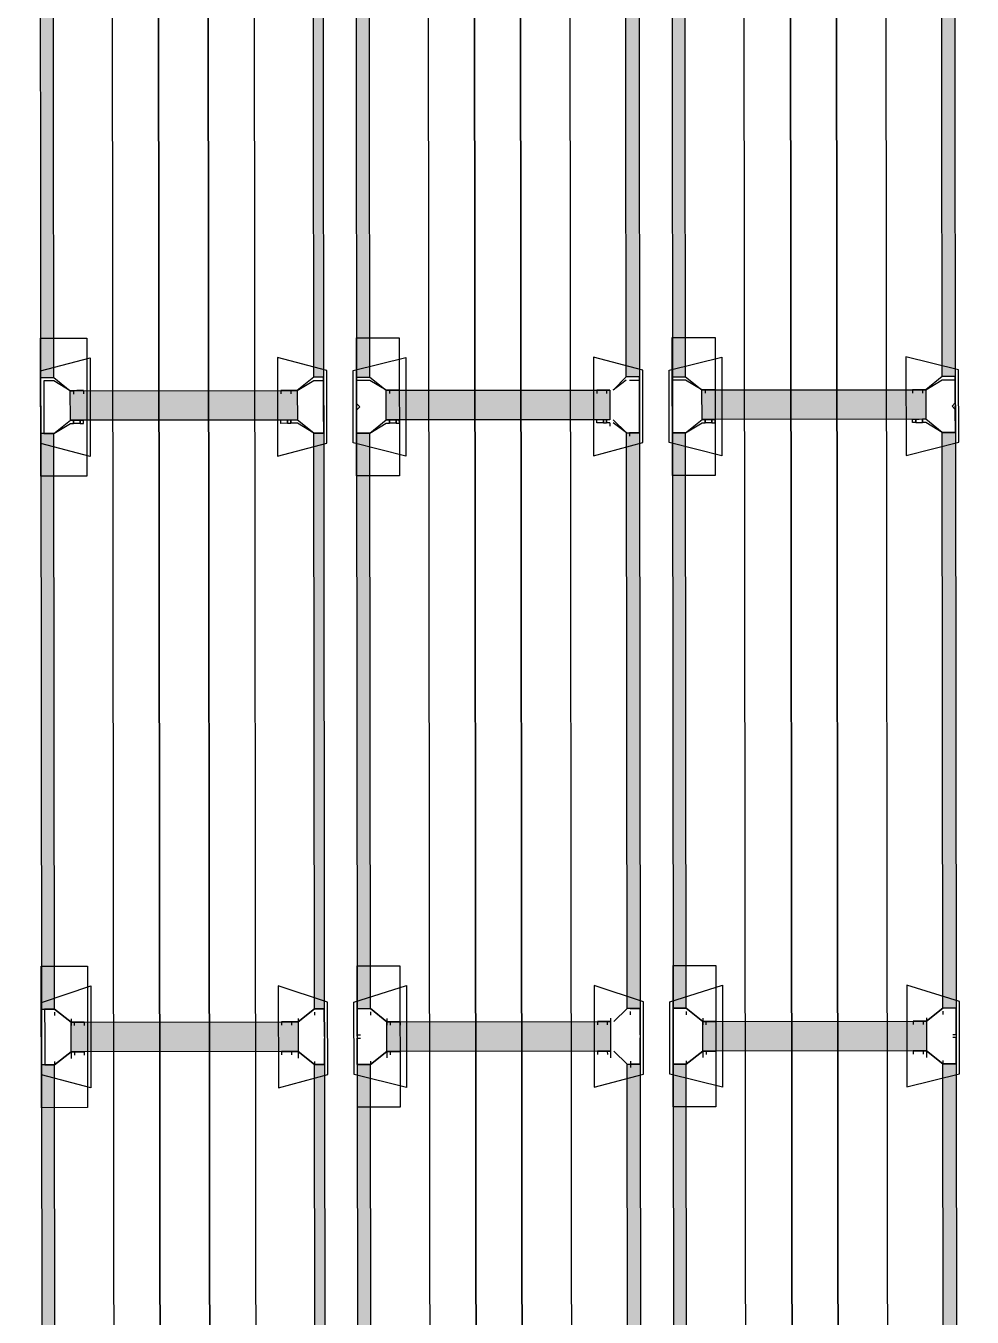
# Model space of a CAD drawing. Header units: feet. Extents: x -99009 to 3252343, y -11094690 to 9035152.
# Drawn here: x 2523581 to 2525081, y -1947488 to -1945439 of the extents above; entities that cross this region are included whole.
import ezdxf

# ---------------------------------------------------------------- set-up
doc = ezdxf.new("R2010")
doc.units = ezdxf.units.FT
doc.layers.add('1', color=1, linetype='Continuous')

# ---------------------------------------------------------------- blocks, each defined once
blk = doc.blocks.new('RM Stand 1')
at = {"transparency": 33554687}
for color, points in [(256, [(734129, -1127990.6), (735036.9, -1128011.4), (734129, -1128011.4)]), (256, [(734129, -1127990.6), (735036.9, -1127990.6), (735036.9, -1128011.4)]), (256, [(735125.6, -1127990.6), (736038.6, -1128011.4), (735125.6, -1128011.4)]), (256, [(735125.6, -1127990.6), (736038.6, -1127990.6), (736038.6, -1128011.4)]), (256, [(736127.3, -1127990.6), (737040.4, -1128011.4), (736127.3, -1128011.4)]), (256, [(736127.3, -1127990.6), (737040.4, -1127990.6), (737040.4, -1128011.4)]), (1, [(735104.7, -1128037.5), (735057.7, -1128392.3), (735057.7, -1128037.5)]), (1, [(735104.7, -1128037.5), (735104.7, -1128392.3), (735057.7, -1128392.3)]), (1, [(735104.7, -1128037.5), (735057.7, -1128392.3), (735057.7, -1128037.5)]), (1, [(735104.7, -1128037.5), (735104.7, -1128392.3), (735057.7, -1128392.3)]), (1, [(736106.4, -1128037.5), (736059.5, -1128392.3), (736059.5, -1128037.5)]), (1, [(736106.4, -1128037.5), (736106.4, -1128392.3), (736059.5, -1128392.3)]), (1, [(736106.4, -1128037.5), (736059.5, -1128392.3), (736059.5, -1128037.5)]), (1, [(736106.4, -1128037.5), (736106.4, -1128392.3), (736059.5, -1128392.3)]), (256, [(734129, -1128418.4), (735036.9, -1128439.3), (734129, -1128439.3)]), (256, [(734129, -1128418.4), (735036.9, -1128418.4), (735036.9, -1128439.3)]), (256, [(735125.6, -1128418.4), (736038.6, -1128439.3), (735125.6, -1128439.3)]), (256, [(735125.6, -1128418.4), (736038.6, -1128418.4), (736038.6, -1128439.3)]), (256, [(736127.3, -1128418.4), (737040.4, -1128439.3), (736127.3, -1128439.3)]), (256, [(736127.3, -1128418.4), (737040.4, -1128418.4), (737040.4, -1128439.3)]), (256, [(734129, -1128491.4), (735036.9, -1128512.3), (734129, -1128512.3)]), (256, [(734129, -1128491.4), (735036.9, -1128491.4), (735036.9, -1128512.3)]), (256, [(735125.6, -1128491.4), (736038.6, -1128512.3), (735125.6, -1128512.3)]), (256, [(735125.6, -1128491.4), (736038.6, -1128491.4), (736038.6, -1128512.3)]), (256, [(736127.3, -1128491.4), (737040.4, -1128512.3), (736127.3, -1128512.3)]), (256, [(736127.3, -1128491.4), (737040.4, -1128491.4), (737040.4, -1128512.3)]), (1, [(735104.7, -1128538.4), (735057.7, -1128893.2), (735057.7, -1128538.4)]), (1, [(735104.7, -1128538.4), (735104.7, -1128893.2), (735057.7, -1128893.2)]), (1, [(735104.7, -1128538.4), (735057.7, -1128893.2), (735057.7, -1128538.4)]), (1, [(735104.7, -1128538.4), (735104.7, -1128893.2), (735057.7, -1128893.2)]), (1, [(736106.4, -1128538.4), (736059.5, -1128893.2), (736059.5, -1128538.4)]), (1, [(736106.4, -1128538.4), (736106.4, -1128893.2), (736059.5, -1128893.2)]), (1, [(736106.4, -1128538.4), (736059.5, -1128893.2), (736059.5, -1128538.4)]), (1, [(736106.4, -1128538.4), (736106.4, -1128893.2), (736059.5, -1128893.2)]), (256, [(734129, -1128919.2), (735036.9, -1128940.1), (734129, -1128940.1)]), (256, [(734129, -1128919.2), (735036.9, -1128919.2), (735036.9, -1128940.1)]), (256, [(735125.6, -1128919.2), (736038.6, -1128940.1), (735125.6, -1128940.1)]), (256, [(735125.6, -1128919.2), (736038.6, -1128919.2), (736038.6, -1128940.1)]), (256, [(736127.3, -1128919.2), (737040.4, -1128940.1), (736127.3, -1128940.1)]), (256, [(736127.3, -1128919.2), (737040.4, -1128919.2), (737040.4, -1128940.1)]), (256, [(734129, -1128992.3), (735036.9, -1129007.9), (734129, -1129007.9)]), (256, [(734129, -1128992.3), (735036.9, -1128992.3), (735036.9, -1129007.9)]), (256, [(735125.6, -1128992.3), (736038.6, -1129007.9), (735125.6, -1129007.9)]), (256, [(735125.6, -1128992.3), (736038.6, -1128992.3), (736038.6, -1129007.9)]), (256, [(736127.3, -1128992.3), (737040.4, -1129007.9), (736127.3, -1129007.9)]), (256, [(736127.3, -1128992.3), (737040.4, -1128992.3), (737040.4, -1129007.9)]), (1, [(735104.7, -1129034), (735057.7, -1129394), (735057.7, -1129034)]), (1, [(735104.7, -1129034), (735104.7, -1129394), (735057.7, -1129394)]), (1, [(735104.7, -1129034), (735057.7, -1129394), (735057.7, -1129034)]), (1, [(735104.7, -1129034), (735104.7, -1129394), (735057.7, -1129394)]), (1, [(736106.4, -1129034), (736059.5, -1129394), (736059.5, -1129034)]), (1, [(736106.4, -1129034), (736106.4, -1129394), (736059.5, -1129394)]), (1, [(736106.4, -1129034), (736059.5, -1129394), (736059.5, -1129034)]), (1, [(736106.4, -1129034), (736106.4, -1129394), (736059.5, -1129394)]), (256, [(734129, -1129420.1), (735036.9, -1129441), (734129, -1129441)]), (256, [(734129, -1129420.1), (735036.9, -1129420.1), (735036.9, -1129441)]), (256, [(735125.6, -1129420.1), (736038.6, -1129441), (735125.6, -1129441)]), (256, [(735125.6, -1129420.1), (736038.6, -1129420.1), (736038.6, -1129441)]), (256, [(736127.3, -1129420.1), (737040.4, -1129441), (736127.3, -1129441)]), (256, [(736127.3, -1129420.1), (737040.4, -1129420.1), (737040.4, -1129441)])]:
    blk.add_hatch(color=color, dxfattribs=at).paths.add_polyline_path(points)
for points in [[(734129, -1127990.6), (735036.9, -1127990.6), (735036.9, -1128011.4), (734129, -1128011.4), (734129, -1127990.6)], [(735026.4, -1127985.3), (735005.6, -1128068.8), (735162.1, -1128068.8), (735141.2, -1127985.3), (735026.4, -1127985.3)], [(735026.4, -1127985.3), (735005.6, -1128068.8), (735162.1, -1128068.8), (735141.2, -1127985.3), (735026.4, -1127985.3)], [(735036.9, -1127990.6), (735125.6, -1127990.6)], [(735036.9, -1127990.6), (735036.9, -1128011.4)], [(735042.1, -1127990.6), (735078.6, -1127990.6), (735036.9, -1127990.6)], [(735036.9, -1127990.6), (735125.6, -1127990.6)], [(735036.9, -1127990.6), (735036.9, -1128011.4)], [(735042.1, -1127990.6), (735078.6, -1127990.6), (735036.9, -1127990.6)], [(735042.1, -1128011.4), (735042.1, -1127990.6)], [(735042.1, -1128011.4), (735042.1, -1127990.6)], [(735083.8, -1127995.8), (735078.6, -1127990.6), (735083.8, -1127990.6)], [(735083.8, -1127995.8), (735078.6, -1127990.6), (735083.8, -1127990.6)], [(735083.8, -1127995.8), (735089, -1127990.6), (735083.8, -1127990.6)], [(735083.8, -1127995.8), (735089, -1127990.6), (735083.8, -1127990.6)], [(735089, -1127990.6), (735125.6, -1127990.6), (735089, -1127990.6)], [(735089, -1127990.6), (735125.6, -1127990.6), (735089, -1127990.6)], [(735125.6, -1127990.6), (736038.6, -1127990.6), (736038.6, -1128011.4), (735125.6, -1128011.4), (735125.6, -1127990.6)], [(735125.6, -1127990.6), (735125.6, -1128011.4), (735125.6, -1127990.6)], [(735125.6, -1127990.6), (735125.6, -1128011.4), (735125.6, -1127990.6)], [(736028.2, -1127985.3), (736002.1, -1128068.8), (736163.8, -1128068.8), (736143, -1127985.3), (736028.2, -1127985.3)], [(736028.2, -1127985.3), (736002.1, -1128068.8), (736163.8, -1128068.8), (736143, -1127985.3), (736028.2, -1127985.3)], [(736038.6, -1127990.6), (736127.3, -1127990.6)], [(736038.6, -1128011.4), (736038.6, -1127990.6), (736038.6, -1128011.4)], [(736038.6, -1127990.6), (736080.4, -1127990.6), (736038.6, -1127990.6)], [(736038.6, -1127990.6), (736127.3, -1127990.6)], [(736038.6, -1128011.4), (736038.6, -1127990.6), (736038.6, -1128011.4)], [(736038.6, -1127990.6), (736080.4, -1127990.6), (736038.6, -1127990.6)], [(736080.4, -1127995.8), (736080.4, -1127990.6)], [(736080.4, -1127995.8), (736080.4, -1127990.6)], [(736085.6, -1127990.6), (736085.6, -1127995.8)], [(736085.6, -1127990.6), (736127.3, -1127990.6), (736085.6, -1127990.6)], [(736085.6, -1127990.6), (736085.6, -1127995.8)], [(736085.6, -1127990.6), (736127.3, -1127990.6), (736085.6, -1127990.6)], [(736127.3, -1127990.6), (737040.4, -1127990.6), (737040.4, -1128011.4), (736127.3, -1128011.4), (736127.3, -1127990.6)], [(736127.3, -1127990.6), (736127.3, -1128011.4), (736127.3, -1127990.6)], [(736127.3, -1127990.6), (736127.3, -1128011.4), (736127.3, -1127990.6)], [(735036.9, -1128011.4), (735057.7, -1128037.5)], [(735036.9, -1128011.4), (735057.7, -1128037.5)], [(735057.7, -1128037.5), (735042.1, -1128011.4)], [(735057.7, -1128037.5), (735042.1, -1128011.4)], [(735125.6, -1128011.4), (735104.7, -1128037.5)], [(735125.6, -1128011.4), (735104.7, -1128037.5)], [(735125.6, -1128011.4), (735109.9, -1128037.5)], [(735125.6, -1128011.4), (735109.9, -1128037.5)], [(736059.5, -1128037.5), (736038.6, -1128011.4), (736059.5, -1128037.5)], [(736059.5, -1128037.5), (736038.6, -1128011.4), (736059.5, -1128037.5)], [(736043.8, -1128011.4), (736049, -1128011.4)], [(736043.8, -1128011.4), (736049, -1128011.4)], [(736127.3, -1128011.4), (736106.4, -1128037.5), (736127.3, -1128011.4)], [(736127.3, -1128011.4), (736106.4, -1128037.5), (736127.3, -1128011.4)], [(736122.1, -1128011.4), (736127.3, -1128011.4)], [(736122.1, -1128011.4), (736127.3, -1128011.4)], [(735057.7, -1128042.7), (735057.7, -1128037.5), (735057.7, -1128042.7)], [(735104.7, -1128037.5), (735104.7, -1128392.3), (735057.7, -1128392.3), (735057.7, -1128037.5), (735104.7, -1128037.5)], [(735057.7, -1128042.7), (735057.7, -1128037.5), (735057.7, -1128042.7)], [(735104.7, -1128037.5), (735104.7, -1128392.3), (735057.7, -1128392.3), (735057.7, -1128037.5), (735104.7, -1128037.5)], [(735057.7, -1128053.2), (735057.7, -1128047.9), (735057.7, -1128042.7), (735057.7, -1128047.9), (735057.7, -1128053.2)], [(735057.7, -1128042.7), (735063, -1128042.7)], [(735057.7, -1128053.2), (735057.7, -1128047.9), (735057.7, -1128042.7), (735057.7, -1128047.9), (735057.7, -1128053.2)], [(735057.7, -1128042.7), (735063, -1128042.7)], [(735057.7, -1128053.2), (735057.7, -1128058.4), (735057.7, -1128053.2)], [(735057.7, -1128053.2), (735057.7, -1128058.4), (735057.7, -1128053.2)], [(735104.7, -1128037.5), (735104.7, -1128042.7)], [(735109.9, -1128037.5), (735109.9, -1128042.7), (735104.7, -1128042.7)], [(735104.7, -1128037.5), (735104.7, -1128042.7)], [(735109.9, -1128037.5), (735109.9, -1128042.7), (735104.7, -1128042.7)], [(735104.7, -1128053.2), (735109.9, -1128053.2), (735109.9, -1128047.9), (735109.9, -1128042.7)], [(735104.7, -1128042.7), (735104.7, -1128047.9), (735104.7, -1128053.2)], [(735104.7, -1128042.7), (735109.9, -1128042.7)], [(735104.7, -1128053.2), (735109.9, -1128053.2), (735109.9, -1128047.9), (735109.9, -1128042.7)], [(735104.7, -1128042.7), (735104.7, -1128047.9), (735104.7, -1128053.2)], [(735104.7, -1128042.7), (735109.9, -1128042.7)], [(735109.9, -1128053.2), (735104.7, -1128053.2), (735104.7, -1128058.4)], [(735109.9, -1128053.2), (735109.9, -1128058.4), (735104.7, -1128058.4)], [(735109.9, -1128053.2), (735104.7, -1128053.2), (735104.7, -1128058.4)], [(735109.9, -1128053.2), (735109.9, -1128058.4), (735104.7, -1128058.4)], [(736054.3, -1128037.5), (736059.5, -1128037.5)], [(736054.3, -1128037.5), (736059.5, -1128037.5)], [(736059.5, -1128042.7), (736059.5, -1128037.5), (736059.5, -1128042.7)], [(736059.5, -1128037.5), (736064.7, -1128037.5)], [(736106.4, -1128037.5), (736106.4, -1128392.3), (736059.5, -1128392.3), (736059.5, -1128037.5), (736106.4, -1128037.5)], [(736059.5, -1128042.7), (736059.5, -1128037.5), (736059.5, -1128042.7)], [(736059.5, -1128037.5), (736064.7, -1128037.5)], [(736106.4, -1128037.5), (736106.4, -1128392.3), (736059.5, -1128392.3), (736059.5, -1128037.5), (736106.4, -1128037.5)], [(736059.5, -1128053.2), (736059.5, -1128047.9), (736059.5, -1128042.7), (736059.5, -1128047.9), (736059.5, -1128053.2)], [(736059.5, -1128042.7), (736064.7, -1128042.7)], [(736059.5, -1128053.2), (736059.5, -1128047.9), (736059.5, -1128042.7), (736059.5, -1128047.9), (736059.5, -1128053.2)], [(736059.5, -1128042.7), (736064.7, -1128042.7)], [(736059.5, -1128053.2), (736059.5, -1128058.4), (736059.5, -1128053.2)], [(736059.5, -1128053.2), (736059.5, -1128058.4), (736059.5, -1128053.2)], [(736106.4, -1128037.5), (736111.7, -1128037.5)], [(736106.4, -1128037.5), (736106.4, -1128042.7), (736106.4, -1128037.5)], [(736106.4, -1128037.5), (736111.7, -1128037.5)], [(736106.4, -1128037.5), (736106.4, -1128042.7), (736106.4, -1128037.5)], [(736106.4, -1128053.2), (736106.4, -1128047.9), (736106.4, -1128042.7), (736106.4, -1128047.9), (736106.4, -1128053.2)], [(736106.4, -1128042.7), (736111.7, -1128042.7)], [(736106.4, -1128042.7), (736111.7, -1128042.7)], [(736106.4, -1128053.2), (736106.4, -1128047.9), (736106.4, -1128042.7), (736106.4, -1128047.9), (736106.4, -1128053.2)], [(736106.4, -1128042.7), (736111.7, -1128042.7)], [(736106.4, -1128042.7), (736111.7, -1128042.7)], [(736106.4, -1128053.2), (736106.4, -1128058.4), (736106.4, -1128053.2)], [(736106.4, -1128053.2), (736106.4, -1128058.4), (736106.4, -1128053.2)], [(736111.7, -1128037.5), (736116.9, -1128037.5)], [(736111.7, -1128037.5), (736116.9, -1128037.5)], [(735057.7, -1128058.4), (735063, -1128058.4)], [(735057.7, -1128058.4), (735063, -1128058.4)], [(736059.5, -1128058.4), (736064.7, -1128058.4)], [(736059.5, -1128058.4), (736064.7, -1128058.4)], [(736106.4, -1128058.4), (736111.7, -1128058.4)], [(736106.4, -1128058.4), (736111.7, -1128058.4)], [(732584.7, -1128100.1), (738584.7, -1128100.1), (738584.7, -1128178.4), (732584.7, -1128178.4), (732584.7, -1128100.1)], [(732584.7, -1128178.4), (738584.7, -1128178.4), (738584.7, -1128251.4), (732584.7, -1128251.4), (732584.7, -1128178.4)], [(732584.7, -1128251.4), (738584.7, -1128251.4), (738584.7, -1128324.5), (732584.7, -1128324.5), (732584.7, -1128251.4)], [(735026.4, -1128444.5), (735005.6, -1128361), (735162.1, -1128361), (735141.2, -1128444.5), (735026.4, -1128444.5)], [(735026.4, -1128444.5), (735005.6, -1128361), (735162.1, -1128361), (735141.2, -1128444.5), (735026.4, -1128444.5)], [(736028.2, -1128444.5), (736002.1, -1128361), (736163.8, -1128361), (736143, -1128444.5), (736028.2, -1128444.5)], [(736028.2, -1128444.5), (736002.1, -1128361), (736163.8, -1128361), (736143, -1128444.5), (736028.2, -1128444.5)], [(734974.3, -1128439.3), (734974.3, -1128371.4), (735193.4, -1128371.4), (735193.4, -1128439.3), (734974.3, -1128439.3)], [(734974.3, -1128439.3), (734974.3, -1128371.4), (735193.4, -1128371.4), (735193.4, -1128439.3), (734974.3, -1128439.3)], [(735057.7, -1128376.6), (735057.7, -1128371.4), (735057.7, -1128376.6)], [(735057.7, -1128371.4), (735063, -1128371.4)], [(735057.7, -1128376.6), (735057.7, -1128371.4), (735057.7, -1128376.6)], [(735057.7, -1128371.4), (735063, -1128371.4)], [(735057.7, -1128376.6), (735057.7, -1128381.9), (735057.7, -1128387.1), (735057.7, -1128381.9), (735057.7, -1128376.6)], [(735057.7, -1128376.6), (735057.7, -1128381.9), (735057.7, -1128387.1), (735057.7, -1128381.9), (735057.7, -1128376.6)], [(735109.9, -1128376.6), (735104.7, -1128376.6), (735104.7, -1128371.4)], [(735109.9, -1128376.6), (735109.9, -1128371.4), (735104.7, -1128371.4)], [(735109.9, -1128376.6), (735104.7, -1128376.6), (735104.7, -1128371.4)], [(735109.9, -1128376.6), (735109.9, -1128371.4), (735104.7, -1128371.4)], [(735104.7, -1128376.6), (735109.9, -1128376.6), (735109.9, -1128381.9), (735109.9, -1128387.1)], [(735104.7, -1128387.1), (735104.7, -1128381.9), (735104.7, -1128376.6)], [(735104.7, -1128376.6), (735109.9, -1128376.6), (735109.9, -1128381.9), (735109.9, -1128387.1)], [(735104.7, -1128387.1), (735104.7, -1128381.9), (735104.7, -1128376.6)], [(735970.8, -1128439.3), (735970.8, -1128371.4), (736195.1, -1128371.4), (736195.1, -1128439.3), (735970.8, -1128439.3)], [(735970.8, -1128439.3), (735970.8, -1128371.4), (736195.1, -1128371.4), (736195.1, -1128439.3), (735970.8, -1128439.3)], [(736059.5, -1128376.6), (736059.5, -1128371.4), (736059.5, -1128376.6)], [(736059.5, -1128371.4), (736064.7, -1128371.4)], [(736059.5, -1128376.6), (736059.5, -1128371.4), (736059.5, -1128376.6)], [(736059.5, -1128371.4), (736064.7, -1128371.4)], [(736059.5, -1128376.6), (736059.5, -1128381.9), (736059.5, -1128387.1), (736059.5, -1128381.9), (736059.5, -1128376.6)], [(736059.5, -1128376.6), (736059.5, -1128381.9), (736059.5, -1128387.1), (736059.5, -1128381.9), (736059.5, -1128376.6)], [(736106.4, -1128376.6), (736106.4, -1128371.4), (736106.4, -1128376.6)], [(736106.4, -1128371.4), (736111.7, -1128371.4)], [(736106.4, -1128376.6), (736106.4, -1128371.4), (736106.4, -1128376.6)], [(736106.4, -1128371.4), (736111.7, -1128371.4)], [(736106.4, -1128376.6), (736106.4, -1128381.9), (736106.4, -1128387.1), (736106.4, -1128381.9), (736106.4, -1128376.6)], [(736106.4, -1128376.6), (736106.4, -1128381.9), (736106.4, -1128387.1), (736106.4, -1128381.9), (736106.4, -1128376.6)], [(735036.9, -1128418.4), (735057.7, -1128392.3)], [(735036.9, -1128418.4), (735057.7, -1128392.3)], [(735057.7, -1128392.3), (735042.1, -1128418.4)], [(735057.7, -1128392.3), (735042.1, -1128418.4)], [(735057.7, -1128387.1), (735063, -1128387.1)], [(735057.7, -1128387.1), (735057.7, -1128392.3), (735057.7, -1128387.1)], [(735057.7, -1128387.1), (735063, -1128387.1)], [(735057.7, -1128387.1), (735057.7, -1128392.3), (735057.7, -1128387.1)], [(735104.7, -1128387.1), (735109.9, -1128387.1)], [(735104.7, -1128392.3), (735104.7, -1128387.1)], [(735109.9, -1128392.3), (735109.9, -1128387.1), (735104.7, -1128387.1)], [(735104.7, -1128387.1), (735109.9, -1128387.1)], [(735104.7, -1128392.3), (735104.7, -1128387.1)], [(735109.9, -1128392.3), (735109.9, -1128387.1), (735104.7, -1128387.1)], [(735125.6, -1128418.4), (735104.7, -1128392.3)], [(735125.6, -1128418.4), (735104.7, -1128392.3)], [(735125.6, -1128418.4), (735109.9, -1128392.3)], [(735125.6, -1128418.4), (735109.9, -1128392.3)], [(736059.5, -1128392.3), (736038.6, -1128418.4), (736059.5, -1128392.3)], [(736059.5, -1128392.3), (736038.6, -1128418.4), (736059.5, -1128392.3)], [(736054.3, -1128392.3), (736059.5, -1128392.3)], [(736054.3, -1128392.3), (736059.5, -1128392.3)], [(736059.5, -1128387.1), (736064.7, -1128387.1)], [(736059.5, -1128387.1), (736059.5, -1128392.3), (736059.5, -1128387.1)], [(736059.5, -1128387.1), (736064.7, -1128387.1)], [(736059.5, -1128387.1), (736059.5, -1128392.3), (736059.5, -1128387.1)], [(736059.5, -1128392.3), (736064.7, -1128392.3)], [(736059.5, -1128392.3), (736064.7, -1128392.3)], [(736106.4, -1128387.1), (736111.7, -1128387.1)], [(736106.4, -1128392.3), (736106.4, -1128387.1), (736106.4, -1128392.3)], [(736106.4, -1128387.1), (736111.7, -1128387.1)], [(736106.4, -1128387.1), (736111.7, -1128387.1)], [(736106.4, -1128392.3), (736106.4, -1128387.1), (736106.4, -1128392.3)], [(736106.4, -1128387.1), (736111.7, -1128387.1)], [(736127.3, -1128418.4), (736106.4, -1128392.3), (736127.3, -1128418.4)], [(736106.4, -1128392.3), (736111.7, -1128392.3)], [(736127.3, -1128418.4), (736106.4, -1128392.3), (736127.3, -1128418.4)], [(736106.4, -1128392.3), (736111.7, -1128392.3)], [(736111.7, -1128392.3), (736116.9, -1128392.3)], [(736111.7, -1128392.3), (736116.9, -1128392.3)], [(734129, -1128439.3), (735036.9, -1128439.3), (735036.9, -1128418.4), (734129, -1128418.4), (734129, -1128439.3)], [(735036.9, -1128439.3), (735036.9, -1128418.4)], [(735036.9, -1128439.3), (735036.9, -1128418.4)], [(735042.1, -1128418.4), (735042.1, -1128439.3)], [(735042.1, -1128418.4), (735042.1, -1128439.3)], [(735125.6, -1128439.3), (736038.6, -1128439.3), (736038.6, -1128418.4), (735125.6, -1128418.4), (735125.6, -1128439.3)], [(735125.6, -1128439.3), (735125.6, -1128418.4), (735125.6, -1128439.3)], [(735125.6, -1128439.3), (735125.6, -1128418.4), (735125.6, -1128439.3)], [(736038.6, -1128418.4), (736038.6, -1128439.3), (736038.6, -1128418.4)], [(736038.6, -1128418.4), (736038.6, -1128439.3), (736038.6, -1128418.4)], [(736043.8, -1128418.4), (736049, -1128418.4)], [(736043.8, -1128418.4), (736049, -1128418.4)], [(736122.1, -1128418.4), (736127.3, -1128418.4)], [(736122.1, -1128418.4), (736127.3, -1128418.4)], [(736127.3, -1128439.3), (737040.4, -1128439.3), (737040.4, -1128418.4), (736127.3, -1128418.4), (736127.3, -1128439.3)], [(736127.3, -1128439.3), (736127.3, -1128418.4), (736127.3, -1128439.3)], [(736127.3, -1128439.3), (736127.3, -1128418.4), (736127.3, -1128439.3)], [(735036.9, -1128439.3), (735125.6, -1128439.3)], [(735042.1, -1128439.3), (735078.6, -1128439.3), (735036.9, -1128439.3)], [(735036.9, -1128439.3), (735125.6, -1128439.3)], [(735042.1, -1128439.3), (735078.6, -1128439.3), (735036.9, -1128439.3)], [(735078.6, -1128439.3), (735083.8, -1128439.3), (735078.6, -1128439.3)], [(735078.6, -1128439.3), (735083.8, -1128439.3), (735078.6, -1128439.3)], [(735083.8, -1128439.3), (735089, -1128439.3), (735083.8, -1128439.3)], [(735083.8, -1128439.3), (735089, -1128439.3), (735083.8, -1128439.3)], [(735089, -1128439.3), (735125.6, -1128439.3), (735089, -1128439.3)], [(735089, -1128439.3), (735125.6, -1128439.3), (735089, -1128439.3)], [(736038.6, -1128439.3), (736127.3, -1128439.3)], [(736038.6, -1128439.3), (736080.4, -1128439.3), (736038.6, -1128439.3)], [(736038.6, -1128439.3), (736127.3, -1128439.3)], [(736038.6, -1128439.3), (736080.4, -1128439.3), (736038.6, -1128439.3)], [(736080.4, -1128439.3), (736085.6, -1128439.3)], [(736080.4, -1128439.3), (736085.6, -1128439.3)], [(736085.6, -1128439.3), (736127.3, -1128439.3), (736085.6, -1128439.3)], [(736085.6, -1128439.3), (736127.3, -1128439.3), (736085.6, -1128439.3)], [(735026.4, -1128486.2), (735005.6, -1128564.5), (735162.1, -1128564.5), (735141.2, -1128486.2), (735026.4, -1128486.2)], [(735026.4, -1128486.2), (735005.6, -1128564.5), (735162.1, -1128564.5), (735141.2, -1128486.2), (735026.4, -1128486.2)], [(736028.2, -1128486.2), (736002.1, -1128564.5), (736163.8, -1128564.5), (736143, -1128486.2), (736028.2, -1128486.2)], [(736028.2, -1128486.2), (736002.1, -1128564.5), (736163.8, -1128564.5), (736143, -1128486.2), (736028.2, -1128486.2)], [(734129, -1128491.4), (735036.9, -1128491.4), (735036.9, -1128512.3), (734129, -1128512.3), (734129, -1128491.4)], [(735036.9, -1128491.4), (735125.6, -1128491.4)], [(735036.9, -1128491.4), (735036.9, -1128507.1)], [(735042.1, -1128491.4), (735078.6, -1128491.4), (735036.9, -1128491.4)], [(735036.9, -1128491.4), (735125.6, -1128491.4)], [(735036.9, -1128491.4), (735036.9, -1128507.1)], [(735042.1, -1128491.4), (735078.6, -1128491.4), (735036.9, -1128491.4)], [(735042.1, -1128507.1), (735042.1, -1128491.4)], [(735042.1, -1128507.1), (735042.1, -1128491.4)], [(735078.6, -1128491.4), (735083.8, -1128491.4), (735078.6, -1128491.4)], [(735078.6, -1128491.4), (735083.8, -1128491.4), (735078.6, -1128491.4)], [(735083.8, -1128491.4), (735089, -1128491.4), (735083.8, -1128491.4)], [(735083.8, -1128491.4), (735089, -1128491.4), (735083.8, -1128491.4)], [(735089, -1128491.4), (735125.6, -1128491.4), (735089, -1128491.4)], [(735089, -1128491.4), (735125.6, -1128491.4), (735089, -1128491.4)], [(735125.6, -1128491.4), (736038.6, -1128491.4), (736038.6, -1128512.3), (735125.6, -1128512.3), (735125.6, -1128491.4)], [(735125.6, -1128491.4), (735125.6, -1128507.1), (735125.6, -1128491.4)], [(735125.6, -1128491.4), (735125.6, -1128507.1), (735125.6, -1128491.4)], [(735125.6, -1128507.1), (735130.8, -1128507.1)], [(735125.6, -1128507.1), (735130.8, -1128507.1)], [(736038.6, -1128491.4), (736127.3, -1128491.4)], [(736038.6, -1128507.1), (736038.6, -1128491.4), (736038.6, -1128507.1)], [(736038.6, -1128491.4), (736080.4, -1128491.4), (736038.6, -1128491.4)], [(736038.6, -1128491.4), (736127.3, -1128491.4)], [(736038.6, -1128507.1), (736038.6, -1128491.4), (736038.6, -1128507.1)], [(736038.6, -1128491.4), (736080.4, -1128491.4), (736038.6, -1128491.4)], [(736043.8, -1128507.1), (736049, -1128507.1)], [(736043.8, -1128507.1), (736049, -1128507.1)], [(736080.4, -1128491.4), (736085.6, -1128491.4)], [(736080.4, -1128491.4), (736085.6, -1128491.4)], [(736085.6, -1128491.4), (736127.3, -1128491.4), (736085.6, -1128491.4)], [(736085.6, -1128491.4), (736127.3, -1128491.4), (736085.6, -1128491.4)], [(736122.1, -1128507.1), (736127.3, -1128507.1)], [(736122.1, -1128507.1), (736127.3, -1128507.1)], [(736127.3, -1128491.4), (737040.4, -1128491.4), (737040.4, -1128512.3), (736127.3, -1128512.3), (736127.3, -1128491.4)], [(736127.3, -1128491.4), (736127.3, -1128507.1), (736127.3, -1128491.4)], [(736127.3, -1128491.4), (736127.3, -1128507.1), (736127.3, -1128491.4)], [(736127.3, -1128507.1), (736132.5, -1128507.1)], [(736127.3, -1128507.1), (736132.5, -1128507.1)], [(735042.1, -1128512.3), (735057.7, -1128533.2), (735036.9, -1128512.3)], [(735042.1, -1128512.3), (735057.7, -1128533.2), (735036.9, -1128512.3)], [(735104.7, -1128533.2), (735125.6, -1128512.3), (735109.9, -1128533.2)], [(735104.7, -1128533.2), (735125.6, -1128512.3), (735109.9, -1128533.2)], [(736059.5, -1128533.2), (736038.6, -1128512.3), (736059.5, -1128533.2)], [(736059.5, -1128533.2), (736038.6, -1128512.3), (736059.5, -1128533.2)], [(736127.3, -1128512.3), (736106.4, -1128533.2), (736127.3, -1128512.3)], [(736127.3, -1128512.3), (736106.4, -1128533.2), (736127.3, -1128512.3)], [(735057.7, -1128543.6), (735057.7, -1128538.4), (735057.7, -1128543.6)], [(735057.7, -1128538.4), (735063, -1128538.4)], [(735104.7, -1128538.4), (735104.7, -1128893.2), (735057.7, -1128893.2), (735057.7, -1128538.4), (735104.7, -1128538.4)], [(735057.7, -1128543.6), (735057.7, -1128538.4), (735057.7, -1128543.6)], [(735057.7, -1128538.4), (735063, -1128538.4)], [(735104.7, -1128538.4), (735104.7, -1128893.2), (735057.7, -1128893.2), (735057.7, -1128538.4), (735104.7, -1128538.4)], [(735057.7, -1128548.8), (735057.7, -1128543.6), (735057.7, -1128548.8)], [(735057.7, -1128543.6), (735063, -1128543.6)], [(735057.7, -1128548.8), (735057.7, -1128543.6), (735057.7, -1128548.8)], [(735057.7, -1128543.6), (735063, -1128543.6)], [(735104.7, -1128538.4), (735104.7, -1128543.6)], [(735109.9, -1128538.4), (735109.9, -1128543.6), (735104.7, -1128543.6)], [(735104.7, -1128538.4), (735104.7, -1128543.6)], [(735109.9, -1128538.4), (735109.9, -1128543.6), (735104.7, -1128543.6)], [(735104.7, -1128548.8), (735109.9, -1128548.8), (735109.9, -1128543.6)], [(735104.7, -1128543.6), (735104.7, -1128548.8)], [(735104.7, -1128543.6), (735109.9, -1128543.6)], [(735104.7, -1128548.8), (735109.9, -1128548.8), (735109.9, -1128543.6)], [(735104.7, -1128543.6), (735104.7, -1128548.8)], [(735104.7, -1128543.6), (735109.9, -1128543.6)], [(735109.9, -1128538.4), (735115.1, -1128538.4)], [(735109.9, -1128538.4), (735115.1, -1128538.4)], [(736054.3, -1128538.4), (736059.5, -1128538.4)], [(736054.3, -1128538.4), (736059.5, -1128538.4)], [(736059.5, -1128543.6), (736059.5, -1128538.4), (736059.5, -1128543.6)], [(736059.5, -1128538.4), (736064.7, -1128538.4)], [(736106.4, -1128538.4), (736106.4, -1128893.2), (736059.5, -1128893.2), (736059.5, -1128538.4), (736106.4, -1128538.4)], [(736059.5, -1128543.6), (736059.5, -1128538.4), (736059.5, -1128543.6)], [(736059.5, -1128538.4), (736064.7, -1128538.4)], [(736106.4, -1128538.4), (736106.4, -1128893.2), (736059.5, -1128893.2), (736059.5, -1128538.4), (736106.4, -1128538.4)], [(736059.5, -1128548.8), (736059.5, -1128543.6), (736059.5, -1128548.8)], [(736059.5, -1128543.6), (736064.7, -1128543.6)], [(736059.5, -1128548.8), (736059.5, -1128543.6), (736059.5, -1128548.8)], [(736059.5, -1128543.6), (736064.7, -1128543.6)], [(736106.4, -1128538.4), (736111.7, -1128538.4)], [(736106.4, -1128538.4), (736106.4, -1128543.6), (736106.4, -1128538.4)], [(736106.4, -1128538.4), (736111.7, -1128538.4)], [(736106.4, -1128538.4), (736106.4, -1128543.6), (736106.4, -1128538.4)], [(736106.4, -1128548.8), (736106.4, -1128543.6), (736106.4, -1128548.8)], [(736106.4, -1128543.6), (736111.7, -1128543.6)], [(736106.4, -1128543.6), (736111.7, -1128543.6)], [(736106.4, -1128548.8), (736106.4, -1128543.6), (736106.4, -1128548.8)], [(736106.4, -1128543.6), (736111.7, -1128543.6)], [(736106.4, -1128543.6), (736111.7, -1128543.6)], [(736111.7, -1128538.4), (736116.9, -1128538.4)], [(736111.7, -1128538.4), (736116.9, -1128538.4)], [(735057.7, -1128548.8), (735057.7, -1128559.3), (735057.7, -1128548.8)], [(735057.7, -1128548.8), (735057.7, -1128559.3), (735057.7, -1128548.8)], [(735057.7, -1128559.3), (735063, -1128559.3)], [(735057.7, -1128559.3), (735063, -1128559.3)], [(735109.9, -1128548.8), (735104.7, -1128548.8), (735104.7, -1128559.3)], [(735109.9, -1128548.8), (735109.9, -1128559.3), (735104.7, -1128559.3)], [(735109.9, -1128548.8), (735104.7, -1128548.8), (735104.7, -1128559.3)], [(735109.9, -1128548.8), (735109.9, -1128559.3), (735104.7, -1128559.3)], [(736059.5, -1128548.8), (736059.5, -1128559.3), (736059.5, -1128548.8)], [(736059.5, -1128548.8), (736059.5, -1128559.3), (736059.5, -1128548.8)], [(736059.5, -1128559.3), (736064.7, -1128559.3)], [(736059.5, -1128559.3), (736064.7, -1128559.3)], [(736106.4, -1128548.8), (736106.4, -1128559.3), (736106.4, -1128548.8)], [(736106.4, -1128548.8), (736106.4, -1128559.3), (736106.4, -1128548.8)], [(736106.4, -1128559.3), (736111.7, -1128559.3)], [(736106.4, -1128559.3), (736111.7, -1128559.3)], [(732584.7, -1128601), (738584.7, -1128601), (738584.7, -1128679.2), (732584.7, -1128679.2), (732584.7, -1128601)], [(732584.7, -1128679.2), (738584.7, -1128679.2), (738584.7, -1128752.3), (732584.7, -1128752.3), (732584.7, -1128679.2)], [(732584.7, -1128752.3), (738584.7, -1128752.3), (738584.7, -1128825.3), (732584.7, -1128825.3), (732584.7, -1128752.3)], [(734974.3, -1128940.1), (734974.3, -1128872.3), (735193.4, -1128872.3), (735193.4, -1128940.1), (734974.3, -1128940.1)], [(734974.3, -1128940.1), (734974.3, -1128872.3), (735193.4, -1128872.3), (735193.4, -1128940.1), (734974.3, -1128940.1)], [(735026.4, -1128945.3), (735005.6, -1128861.9), (735162.1, -1128861.9), (735141.2, -1128945.3), (735026.4, -1128945.3)], [(735026.4, -1128945.3), (735005.6, -1128861.9), (735162.1, -1128861.9), (735141.2, -1128945.3), (735026.4, -1128945.3)], [(735057.7, -1128877.5), (735057.7, -1128872.3), (735057.7, -1128877.5)], [(735057.7, -1128872.3), (735063, -1128872.3)], [(735057.7, -1128877.5), (735057.7, -1128872.3), (735057.7, -1128877.5)], [(735057.7, -1128872.3), (735063, -1128872.3)], [(735109.9, -1128877.5), (735104.7, -1128877.5), (735104.7, -1128872.3)], [(735109.9, -1128877.5), (735109.9, -1128872.3), (735104.7, -1128872.3)], [(735109.9, -1128877.5), (735104.7, -1128877.5), (735104.7, -1128872.3)], [(735109.9, -1128877.5), (735109.9, -1128872.3), (735104.7, -1128872.3)], [(735970.8, -1128940.1), (735970.8, -1128872.3), (736195.1, -1128872.3), (736195.1, -1128940.1), (735970.8, -1128940.1)], [(735970.8, -1128940.1), (735970.8, -1128872.3), (736195.1, -1128872.3), (736195.1, -1128940.1), (735970.8, -1128940.1)], [(736028.2, -1128945.3), (736002.1, -1128861.9), (736163.8, -1128861.9), (736143, -1128945.3), (736028.2, -1128945.3)], [(736028.2, -1128945.3), (736002.1, -1128861.9), (736163.8, -1128861.9), (736143, -1128945.3), (736028.2, -1128945.3)], [(736059.5, -1128877.5), (736059.5, -1128872.3), (736059.5, -1128877.5)], [(736059.5, -1128872.3), (736064.7, -1128872.3)], [(736059.5, -1128877.5), (736059.5, -1128872.3), (736059.5, -1128877.5)], [(736059.5, -1128872.3), (736064.7, -1128872.3)], [(736106.4, -1128877.5), (736106.4, -1128872.3), (736106.4, -1128877.5)], [(736106.4, -1128872.3), (736111.7, -1128872.3)], [(736106.4, -1128877.5), (736106.4, -1128872.3), (736106.4, -1128877.5)], [(736106.4, -1128872.3), (736111.7, -1128872.3)], [(735036.9, -1128919.2), (735057.7, -1128893.2)], [(735036.9, -1128919.2), (735057.7, -1128893.2)], [(735057.7, -1128893.2), (735042.1, -1128919.2)], [(735057.7, -1128893.2), (735042.1, -1128919.2)], [(735057.7, -1128877.5), (735057.7, -1128882.7), (735057.7, -1128887.9), (735057.7, -1128882.7), (735057.7, -1128877.5)], [(735057.7, -1128877.5), (735057.7, -1128882.7), (735057.7, -1128887.9), (735057.7, -1128882.7), (735057.7, -1128877.5)], [(735057.7, -1128887.9), (735063, -1128887.9)], [(735057.7, -1128887.9), (735057.7, -1128893.2), (735057.7, -1128887.9)], [(735057.7, -1128887.9), (735063, -1128887.9)], [(735057.7, -1128887.9), (735057.7, -1128893.2), (735057.7, -1128887.9)], [(735104.7, -1128877.5), (735109.9, -1128877.5), (735109.9, -1128882.7), (735109.9, -1128887.9)], [(735104.7, -1128887.9), (735104.7, -1128882.7), (735104.7, -1128877.5)], [(735104.7, -1128877.5), (735109.9, -1128877.5), (735109.9, -1128882.7), (735109.9, -1128887.9)], [(735104.7, -1128887.9), (735104.7, -1128882.7), (735104.7, -1128877.5)], [(735104.7, -1128887.9), (735109.9, -1128887.9)], [(735104.7, -1128893.2), (735104.7, -1128887.9)], [(735109.9, -1128893.2), (735109.9, -1128887.9), (735104.7, -1128887.9)], [(735104.7, -1128887.9), (735109.9, -1128887.9)], [(735104.7, -1128893.2), (735104.7, -1128887.9)], [(735109.9, -1128893.2), (735109.9, -1128887.9), (735104.7, -1128887.9)], [(735125.6, -1128919.2), (735104.7, -1128893.2)], [(735125.6, -1128919.2), (735104.7, -1128893.2)], [(735125.6, -1128919.2), (735109.9, -1128893.2)], [(735125.6, -1128919.2), (735109.9, -1128893.2)], [(736059.5, -1128893.2), (736038.6, -1128919.2), (736059.5, -1128893.2)], [(736059.5, -1128893.2), (736038.6, -1128919.2), (736059.5, -1128893.2)], [(736054.3, -1128893.2), (736059.5, -1128893.2)], [(736054.3, -1128893.2), (736059.5, -1128893.2)], [(736059.5, -1128877.5), (736059.5, -1128882.7), (736059.5, -1128887.9), (736059.5, -1128882.7), (736059.5, -1128877.5)], [(736059.5, -1128877.5), (736059.5, -1128882.7), (736059.5, -1128887.9), (736059.5, -1128882.7), (736059.5, -1128877.5)], [(736059.5, -1128887.9), (736064.7, -1128887.9)], [(736059.5, -1128887.9), (736059.5, -1128893.2), (736059.5, -1128887.9)], [(736059.5, -1128887.9), (736064.7, -1128887.9)], [(736059.5, -1128887.9), (736059.5, -1128893.2), (736059.5, -1128887.9)], [(736059.5, -1128893.2), (736064.7, -1128893.2)], [(736059.5, -1128893.2), (736064.7, -1128893.2)], [(736106.4, -1128877.5), (736106.4, -1128882.7), (736106.4, -1128887.9), (736106.4, -1128882.7), (736106.4, -1128877.5)], [(736106.4, -1128877.5), (736106.4, -1128882.7), (736106.4, -1128887.9), (736106.4, -1128882.7), (736106.4, -1128877.5)], [(736106.4, -1128887.9), (736111.7, -1128887.9)], [(736106.4, -1128893.2), (736106.4, -1128887.9), (736106.4, -1128893.2)], [(736106.4, -1128887.9), (736111.7, -1128887.9)], [(736106.4, -1128887.9), (736111.7, -1128887.9)], [(736106.4, -1128893.2), (736106.4, -1128887.9), (736106.4, -1128893.2)], [(736106.4, -1128887.9), (736111.7, -1128887.9)], [(736127.3, -1128919.2), (736106.4, -1128893.2), (736127.3, -1128919.2)], [(736106.4, -1128893.2), (736111.7, -1128893.2)], [(736127.3, -1128919.2), (736106.4, -1128893.2), (736127.3, -1128919.2)], [(736106.4, -1128893.2), (736111.7, -1128893.2)], [(736111.7, -1128893.2), (736116.9, -1128893.2)], [(736111.7, -1128893.2), (736116.9, -1128893.2)], [(734129, -1128940.1), (735036.9, -1128940.1), (735036.9, -1128919.2), (734129, -1128919.2), (734129, -1128940.1)], [(735036.9, -1128940.1), (735036.9, -1128919.2)], [(735036.9, -1128940.1), (735036.9, -1128919.2)], [(735042.1, -1128919.2), (735042.1, -1128940.1)], [(735042.1, -1128919.2), (735042.1, -1128940.1)], [(735083.8, -1128934.9), (735078.6, -1128940.1), (735083.8, -1128940.1)], [(735083.8, -1128934.9), (735078.6, -1128940.1), (735083.8, -1128940.1)], [(735083.8, -1128934.9), (735089, -1128940.1), (735083.8, -1128940.1)], [(735083.8, -1128934.9), (735089, -1128940.1), (735083.8, -1128940.1)], [(735125.6, -1128940.1), (736038.6, -1128940.1), (736038.6, -1128919.2), (735125.6, -1128919.2), (735125.6, -1128940.1)], [(735125.6, -1128940.1), (735125.6, -1128919.2), (735125.6, -1128940.1)], [(735125.6, -1128940.1), (735125.6, -1128919.2), (735125.6, -1128940.1)], [(736038.6, -1128919.2), (736038.6, -1128940.1), (736038.6, -1128919.2)], [(736038.6, -1128919.2), (736038.6, -1128940.1), (736038.6, -1128919.2)], [(736043.8, -1128919.2), (736049, -1128919.2)], [(736043.8, -1128919.2), (736049, -1128919.2)], [(736080.4, -1128934.9), (736080.4, -1128940.1)], [(736080.4, -1128934.9), (736080.4, -1128940.1)], [(736085.6, -1128940.1), (736085.6, -1128934.9)], [(736085.6, -1128940.1), (736085.6, -1128934.9)], [(736122.1, -1128919.2), (736127.3, -1128919.2)], [(736122.1, -1128919.2), (736127.3, -1128919.2)], [(736127.3, -1128940.1), (737040.4, -1128940.1), (737040.4, -1128919.2), (736127.3, -1128919.2), (736127.3, -1128940.1)], [(736127.3, -1128940.1), (736127.3, -1128919.2), (736127.3, -1128940.1)], [(736127.3, -1128940.1), (736127.3, -1128919.2), (736127.3, -1128940.1)], [(735036.9, -1128940.1), (735125.6, -1128940.1)], [(735042.1, -1128940.1), (735078.6, -1128940.1), (735036.9, -1128940.1)], [(735036.9, -1128940.1), (735125.6, -1128940.1)], [(735042.1, -1128940.1), (735078.6, -1128940.1), (735036.9, -1128940.1)], [(735089, -1128940.1), (735125.6, -1128940.1), (735089, -1128940.1)], [(735089, -1128940.1), (735125.6, -1128940.1), (735089, -1128940.1)], [(736038.6, -1128940.1), (736127.3, -1128940.1)], [(736038.6, -1128940.1), (736080.4, -1128940.1), (736038.6, -1128940.1)], [(736038.6, -1128940.1), (736127.3, -1128940.1)], [(736038.6, -1128940.1), (736080.4, -1128940.1), (736038.6, -1128940.1)], [(736085.6, -1128940.1), (736127.3, -1128940.1), (736085.6, -1128940.1)], [(736085.6, -1128940.1), (736127.3, -1128940.1), (736085.6, -1128940.1)], [(734129, -1128992.3), (735036.9, -1128992.3), (735036.9, -1129007.9), (734129, -1129007.9), (734129, -1128992.3)], [(735026.4, -1128987.1), (735005.6, -1129065.3), (735162.1, -1129065.3), (735141.2, -1128987.1), (735026.4, -1128987.1)], [(735026.4, -1128987.1), (735005.6, -1129065.3), (735162.1, -1129065.3), (735141.2, -1128987.1), (735026.4, -1128987.1)], [(735036.9, -1128992.3), (735125.6, -1128992.3)], [(735036.9, -1128992.3), (735036.9, -1129007.9)], [(735042.1, -1128992.3), (735078.6, -1128992.3), (735036.9, -1128992.3)], [(735036.9, -1128992.3), (735125.6, -1128992.3)], [(735036.9, -1128992.3), (735036.9, -1129007.9)], [(735042.1, -1128992.3), (735078.6, -1128992.3), (735036.9, -1128992.3)], [(735042.1, -1129007.9), (735042.1, -1128992.3)], [(735042.1, -1129007.9), (735042.1, -1128992.3)], [(735078.6, -1128992.3), (735083.8, -1128992.3), (735078.6, -1128992.3)], [(735078.6, -1128992.3), (735083.8, -1128992.3), (735078.6, -1128992.3)], [(735083.8, -1128992.3), (735089, -1128992.3), (735083.8, -1128992.3)], [(735083.8, -1128992.3), (735089, -1128992.3), (735083.8, -1128992.3)], [(735089, -1128992.3), (735125.6, -1128992.3), (735089, -1128992.3)], [(735089, -1128992.3), (735125.6, -1128992.3), (735089, -1128992.3)], [(735125.6, -1128992.3), (736038.6, -1128992.3), (736038.6, -1129007.9), (735125.6, -1129007.9), (735125.6, -1128992.3)], [(735125.6, -1128992.3), (735125.6, -1129007.9), (735125.6, -1128992.3)], [(735125.6, -1128992.3), (735125.6, -1129007.9), (735125.6, -1128992.3)], [(736028.2, -1128987.1), (736002.1, -1129065.3), (736163.8, -1129065.3), (736143, -1128987.1), (736028.2, -1128987.1)], [(736028.2, -1128987.1), (736002.1, -1129065.3), (736163.8, -1129065.3), (736143, -1128987.1), (736028.2, -1128987.1)], [(736038.6, -1128992.3), (736127.3, -1128992.3)], [(736038.6, -1129007.9), (736038.6, -1128992.3), (736038.6, -1129007.9)], [(736038.6, -1128992.3), (736080.4, -1128992.3), (736038.6, -1128992.3)], [(736038.6, -1128992.3), (736127.3, -1128992.3)], [(736038.6, -1129007.9), (736038.6, -1128992.3), (736038.6, -1129007.9)], [(736038.6, -1128992.3), (736080.4, -1128992.3), (736038.6, -1128992.3)], [(736080.4, -1128992.3), (736085.6, -1128992.3)], [(736080.4, -1128992.3), (736085.6, -1128992.3)], [(736085.6, -1128992.3), (736127.3, -1128992.3), (736085.6, -1128992.3)], [(736085.6, -1128992.3), (736127.3, -1128992.3), (736085.6, -1128992.3)], [(736127.3, -1128992.3), (737040.4, -1128992.3), (737040.4, -1129007.9), (736127.3, -1129007.9), (736127.3, -1128992.3)], [(736127.3, -1128992.3), (736127.3, -1129007.9), (736127.3, -1128992.3)], [(736127.3, -1128992.3), (736127.3, -1129007.9), (736127.3, -1128992.3)], [(735036.9, -1129007.9), (735057.7, -1129034)], [(735036.9, -1129007.9), (735057.7, -1129034)], [(735057.7, -1129034), (735042.1, -1129007.9)], [(735057.7, -1129034), (735042.1, -1129007.9)], [(735125.6, -1129007.9), (735104.7, -1129034)], [(735125.6, -1129007.9), (735104.7, -1129034)], [(735125.6, -1129007.9), (735109.9, -1129034)], [(735125.6, -1129007.9), (735109.9, -1129034)], [(736059.5, -1129034), (736038.6, -1129007.9), (736059.5, -1129034)], [(736059.5, -1129034), (736038.6, -1129007.9), (736059.5, -1129034)], [(736043.8, -1129007.9), (736049, -1129007.9)], [(736043.8, -1129007.9), (736049, -1129007.9)], [(736127.3, -1129007.9), (736106.4, -1129034), (736127.3, -1129007.9)], [(736127.3, -1129007.9), (736106.4, -1129034), (736127.3, -1129007.9)], [(736122.1, -1129007.9), (736127.3, -1129007.9)], [(736122.1, -1129007.9), (736127.3, -1129007.9)], [(735057.7, -1129044.5), (735057.7, -1129034), (735057.7, -1129044.5)], [(735104.7, -1129034), (735104.7, -1129394), (735057.7, -1129394), (735057.7, -1129034), (735104.7, -1129034)], [(735057.7, -1129044.5), (735057.7, -1129034), (735057.7, -1129044.5)], [(735104.7, -1129034), (735104.7, -1129394), (735057.7, -1129394), (735057.7, -1129034), (735104.7, -1129034)], [(735104.7, -1129034), (735104.7, -1129044.5)], [(735109.9, -1129034), (735109.9, -1129044.5), (735104.7, -1129044.5)], [(735104.7, -1129034), (735104.7, -1129044.5)], [(735109.9, -1129034), (735109.9, -1129044.5), (735104.7, -1129044.5)], [(736054.3, -1129034), (736059.5, -1129034)], [(736054.3, -1129034), (736059.5, -1129034)], [(736059.5, -1129044.5), (736059.5, -1129034), (736059.5, -1129044.5)], [(736059.5, -1129034), (736064.7, -1129034)], [(736106.4, -1129034), (736106.4, -1129394), (736059.5, -1129394), (736059.5, -1129034), (736106.4, -1129034)], [(736059.5, -1129044.5), (736059.5, -1129034), (736059.5, -1129044.5)], [(736059.5, -1129034), (736064.7, -1129034)], [(736106.4, -1129034), (736106.4, -1129394), (736059.5, -1129394), (736059.5, -1129034), (736106.4, -1129034)], [(736106.4, -1129034), (736111.7, -1129034)], [(736106.4, -1129034), (736106.4, -1129044.5), (736106.4, -1129034)], [(736106.4, -1129034), (736111.7, -1129034)], [(736106.4, -1129034), (736106.4, -1129044.5), (736106.4, -1129034)], [(736111.7, -1129034), (736116.9, -1129034)], [(736111.7, -1129034), (736116.9, -1129034)], [(735057.7, -1129049.7), (735057.7, -1129044.5), (735057.7, -1129049.7)], [(735057.7, -1129044.5), (735063, -1129044.5)], [(735057.7, -1129049.7), (735057.7, -1129044.5), (735057.7, -1129049.7)], [(735057.7, -1129044.5), (735063, -1129044.5)], [(735057.7, -1129049.7), (735057.7, -1129060.1), (735057.7, -1129049.7)], [(735057.7, -1129049.7), (735057.7, -1129060.1), (735057.7, -1129049.7)], [(735057.7, -1129060.1), (735063, -1129060.1)], [(735057.7, -1129060.1), (735063, -1129060.1)], [(735104.7, -1129049.7), (735109.9, -1129049.7), (735109.9, -1129044.5)], [(735104.7, -1129044.5), (735104.7, -1129049.7)], [(735104.7, -1129044.5), (735109.9, -1129044.5)], [(735104.7, -1129049.7), (735109.9, -1129049.7), (735109.9, -1129044.5)], [(735104.7, -1129044.5), (735104.7, -1129049.7)], [(735104.7, -1129044.5), (735109.9, -1129044.5)], [(735109.9, -1129049.7), (735104.7, -1129049.7), (735104.7, -1129060.1)], [(735109.9, -1129049.7), (735109.9, -1129060.1), (735104.7, -1129060.1)], [(735109.9, -1129049.7), (735104.7, -1129049.7), (735104.7, -1129060.1)], [(735109.9, -1129049.7), (735109.9, -1129060.1), (735104.7, -1129060.1)], [(736059.5, -1129049.7), (736059.5, -1129044.5), (736059.5, -1129049.7)], [(736059.5, -1129044.5), (736064.7, -1129044.5)], [(736059.5, -1129049.7), (736059.5, -1129044.5), (736059.5, -1129049.7)], [(736059.5, -1129044.5), (736064.7, -1129044.5)], [(736059.5, -1129049.7), (736059.5, -1129060.1), (736059.5, -1129049.7)], [(736059.5, -1129049.7), (736059.5, -1129060.1), (736059.5, -1129049.7)], [(736059.5, -1129060.1), (736064.7, -1129060.1)], [(736059.5, -1129060.1), (736064.7, -1129060.1)], [(736106.4, -1129049.7), (736106.4, -1129044.5), (736106.4, -1129049.7)], [(736106.4, -1129044.5), (736111.7, -1129044.5)], [(736106.4, -1129044.5), (736111.7, -1129044.5)], [(736106.4, -1129049.7), (736106.4, -1129044.5), (736106.4, -1129049.7)], [(736106.4, -1129044.5), (736111.7, -1129044.5)], [(736106.4, -1129044.5), (736111.7, -1129044.5)], [(736106.4, -1129049.7), (736106.4, -1129060.1), (736106.4, -1129049.7)], [(736106.4, -1129049.7), (736106.4, -1129060.1), (736106.4, -1129049.7)], [(736106.4, -1129060.1), (736111.7, -1129060.1)], [(736106.4, -1129060.1), (736111.7, -1129060.1)], [(732584.7, -1129101.9), (738584.7, -1129101.9), (738584.7, -1129174.9), (732584.7, -1129174.9), (732584.7, -1129101.9)], [(732584.7, -1129174.9), (738584.7, -1129174.9), (738584.7, -1129253.2), (732584.7, -1129253.2), (732584.7, -1129174.9)], [(732584.7, -1129253.2), (738584.7, -1129253.2), (738584.7, -1129326.2), (732584.7, -1129326.2), (732584.7, -1129253.2)], [(735026.4, -1129441), (735005.6, -1129362.7), (735162.1, -1129362.7), (735141.2, -1129441), (735026.4, -1129441)], [(735026.4, -1129441), (735005.6, -1129362.7), (735162.1, -1129362.7), (735141.2, -1129441), (735026.4, -1129441)], [(736028.2, -1129441), (736002.1, -1129362.7), (736163.8, -1129362.7), (736143, -1129441), (736028.2, -1129441)], [(736028.2, -1129441), (736002.1, -1129362.7), (736163.8, -1129362.7), (736143, -1129441), (736028.2, -1129441)], [(734974.3, -1129441), (734974.3, -1129367.9), (735193.4, -1129367.9), (735193.4, -1129441), (734974.3, -1129441)], [(734974.3, -1129441), (734974.3, -1129367.9), (735193.4, -1129367.9), (735193.4, -1129441), (734974.3, -1129441)], [(735057.7, -1129378.4), (735057.7, -1129373.2), (735057.7, -1129378.4)], [(735057.7, -1129373.2), (735063, -1129373.2)], [(735057.7, -1129378.4), (735057.7, -1129373.2), (735057.7, -1129378.4)], [(735057.7, -1129373.2), (735063, -1129373.2)], [(735057.7, -1129378.4), (735057.7, -1129383.6), (735057.7, -1129388.8), (735057.7, -1129383.6), (735057.7, -1129378.4)], [(735057.7, -1129378.4), (735057.7, -1129383.6), (735057.7, -1129388.8), (735057.7, -1129383.6), (735057.7, -1129378.4)], [(735109.9, -1129378.4), (735104.7, -1129378.4), (735104.7, -1129373.2)], [(735109.9, -1129378.4), (735109.9, -1129373.2), (735104.7, -1129373.2)], [(735109.9, -1129378.4), (735104.7, -1129378.4), (735104.7, -1129373.2)], [(735109.9, -1129378.4), (735109.9, -1129373.2), (735104.7, -1129373.2)], [(735104.7, -1129378.4), (735109.9, -1129378.4), (735109.9, -1129383.6), (735109.9, -1129388.8)], [(735104.7, -1129388.8), (735104.7, -1129383.6), (735104.7, -1129378.4)], [(735104.7, -1129378.4), (735109.9, -1129378.4), (735109.9, -1129383.6), (735109.9, -1129388.8)], [(735104.7, -1129388.8), (735104.7, -1129383.6), (735104.7, -1129378.4)], [(735970.8, -1129441), (735970.8, -1129367.9), (736195.1, -1129367.9), (736195.1, -1129441), (735970.8, -1129441)], [(735970.8, -1129441), (735970.8, -1129367.9), (736195.1, -1129367.9), (736195.1, -1129441), (735970.8, -1129441)], [(736059.5, -1129378.4), (736059.5, -1129373.2), (736059.5, -1129378.4)], [(736059.5, -1129373.2), (736064.7, -1129373.2)], [(736059.5, -1129378.4), (736059.5, -1129373.2), (736059.5, -1129378.4)], [(736059.5, -1129373.2), (736064.7, -1129373.2)], [(736059.5, -1129378.4), (736059.5, -1129383.6), (736059.5, -1129388.8), (736059.5, -1129383.6), (736059.5, -1129378.4)], [(736059.5, -1129378.4), (736059.5, -1129383.6), (736059.5, -1129388.8), (736059.5, -1129383.6), (736059.5, -1129378.4)], [(736106.4, -1129378.4), (736106.4, -1129373.2), (736106.4, -1129378.4)], [(736106.4, -1129373.2), (736111.7, -1129373.2)], [(736106.4, -1129378.4), (736106.4, -1129373.2), (736106.4, -1129378.4)], [(736106.4, -1129373.2), (736111.7, -1129373.2)], [(736106.4, -1129378.4), (736106.4, -1129383.6), (736106.4, -1129388.8), (736106.4, -1129383.6), (736106.4, -1129378.4)], [(736106.4, -1129378.4), (736106.4, -1129383.6), (736106.4, -1129388.8), (736106.4, -1129383.6), (736106.4, -1129378.4)], [(735036.9, -1129420.1), (735057.7, -1129394)], [(735036.9, -1129420.1), (735057.7, -1129394)], [(735057.7, -1129394), (735042.1, -1129420.1)], [(735057.7, -1129394), (735042.1, -1129420.1)], [(735057.7, -1129388.8), (735063, -1129388.8)], [(735057.7, -1129388.8), (735057.7, -1129394), (735057.7, -1129388.8)], [(735057.7, -1129388.8), (735063, -1129388.8)], [(735057.7, -1129388.8), (735057.7, -1129394), (735057.7, -1129388.8)], [(735104.7, -1129388.8), (735109.9, -1129388.8)], [(735104.7, -1129394), (735104.7, -1129388.8)], [(735109.9, -1129394), (735109.9, -1129388.8), (735104.7, -1129388.8)], [(735104.7, -1129388.8), (735109.9, -1129388.8)], [(735104.7, -1129394), (735104.7, -1129388.8)], [(735109.9, -1129394), (735109.9, -1129388.8), (735104.7, -1129388.8)], [(735125.6, -1129420.1), (735104.7, -1129394)], [(735125.6, -1129420.1), (735104.7, -1129394)], [(735125.6, -1129420.1), (735109.9, -1129394)], [(735125.6, -1129420.1), (735109.9, -1129394)], [(736059.5, -1129394), (736038.6, -1129420.1), (736059.5, -1129394)], [(736059.5, -1129394), (736038.6, -1129420.1), (736059.5, -1129394)], [(736054.3, -1129394), (736059.5, -1129394)], [(736054.3, -1129394), (736059.5, -1129394)], [(736059.5, -1129388.8), (736064.7, -1129388.8)], [(736059.5, -1129388.8), (736059.5, -1129394), (736059.5, -1129388.8)], [(736059.5, -1129388.8), (736064.7, -1129388.8)], [(736059.5, -1129388.8), (736059.5, -1129394), (736059.5, -1129388.8)], [(736059.5, -1129394), (736064.7, -1129394)], [(736059.5, -1129394), (736064.7, -1129394)], [(736106.4, -1129388.8), (736111.7, -1129388.8)], [(736106.4, -1129394), (736106.4, -1129388.8), (736106.4, -1129394)], [(736106.4, -1129388.8), (736111.7, -1129388.8)], [(736106.4, -1129388.8), (736111.7, -1129388.8)], [(736106.4, -1129394), (736106.4, -1129388.8), (736106.4, -1129394)], [(736106.4, -1129388.8), (736111.7, -1129388.8)], [(736127.3, -1129420.1), (736106.4, -1129394), (736127.3, -1129420.1)], [(736106.4, -1129394), (736111.7, -1129394)], [(736127.3, -1129420.1), (736106.4, -1129394), (736127.3, -1129420.1)], [(736106.4, -1129394), (736111.7, -1129394)], [(736111.7, -1129394), (736116.9, -1129394)], [(736111.7, -1129394), (736116.9, -1129394)], [(734129, -1129441), (735036.9, -1129441), (735036.9, -1129420.1), (734129, -1129420.1), (734129, -1129441), (734040.4, -1129441)], [(735125.6, -1129441), (736038.6, -1129441), (736038.6, -1129420.1), (735125.6, -1129420.1), (735125.6, -1129441), (735036.9, -1129441)], [(735036.9, -1129441), (735036.9, -1129420.1)], [(735036.9, -1129441), (735036.9, -1129420.1)], [(735042.1, -1129420.1), (735042.1, -1129435.8)], [(735042.1, -1129420.1), (735042.1, -1129435.8)], [(735125.6, -1129435.8), (735125.6, -1129420.1), (735125.6, -1129441)], [(735125.6, -1129435.8), (735125.6, -1129420.1), (735125.6, -1129441)], [(736127.3, -1129441), (737040.4, -1129441), (737040.4, -1129420.1), (736127.3, -1129420.1), (736127.3, -1129441), (736038.6, -1129441)], [(736038.6, -1129420.1), (736038.6, -1129435.8)], [(736038.6, -1129441), (736038.6, -1129420.1)], [(736038.6, -1129420.1), (736038.6, -1129435.8)], [(736038.6, -1129441), (736038.6, -1129420.1)], [(736043.8, -1129420.1), (736049, -1129420.1)], [(736043.8, -1129420.1), (736049, -1129420.1)], [(736122.1, -1129420.1), (736127.3, -1129420.1)], [(736122.1, -1129420.1), (736127.3, -1129420.1)], [(736127.3, -1129435.8), (736127.3, -1129420.1), (736127.3, -1129441)], [(736127.3, -1129435.8), (736127.3, -1129420.1), (736127.3, -1129441)], [(735078.6, -1129441), (735036.9, -1129441)], [(735036.9, -1129441), (735125.6, -1129441)], [(735078.6, -1129441), (735036.9, -1129441)], [(735042.1, -1129435.8), (735078.6, -1129435.8)], [(735042.1, -1129435.8), (735078.6, -1129435.8)], [(735078.6, -1129435.8), (735083.8, -1129435.8)], [(735078.6, -1129435.8), (735083.8, -1129435.8)], [(735083.8, -1129441), (735078.6, -1129441)], [(735083.8, -1129441), (735078.6, -1129441)], [(735083.8, -1129435.8), (735089, -1129435.8)], [(735083.8, -1129435.8), (735089, -1129435.8)], [(735083.8, -1129435.8), (735089, -1129435.8)], [(735083.8, -1129435.8), (735089, -1129435.8)], [(735083.8, -1129441), (735089, -1129441)], [(735089, -1129441), (735083.8, -1129441)], [(735083.8, -1129441), (735089, -1129441)], [(735089, -1129441), (735083.8, -1129441)], [(735089, -1129435.8), (735125.6, -1129435.8)], [(735089, -1129435.8), (735125.6, -1129435.8)], [(735125.6, -1129441), (735089, -1129441)], [(735125.6, -1129441), (735089, -1129441)], [(736038.6, -1129435.8), (736080.4, -1129435.8)], [(736038.6, -1129435.8), (736080.4, -1129435.8)], [(736080.4, -1129441), (736038.6, -1129441)], [(736038.6, -1129441), (736127.3, -1129441)], [(736080.4, -1129441), (736038.6, -1129441)], [(736080.4, -1129435.8), (736085.6, -1129435.8)], [(736080.4, -1129435.8), (736085.6, -1129435.8)], [(736080.4, -1129441), (736085.6, -1129441)], [(736080.4, -1129441), (736085.6, -1129441)], [(736085.6, -1129435.8), (736090.8, -1129435.8)], [(736085.6, -1129435.8), (736090.8, -1129435.8)], [(736085.6, -1129435.8), (736127.3, -1129435.8)], [(736085.6, -1129435.8), (736090.8, -1129435.8)], [(736085.6, -1129435.8), (736090.8, -1129435.8)], [(736085.6, -1129435.8), (736127.3, -1129435.8)], [(736085.6, -1129441), (736090.8, -1129441)], [(736085.6, -1129441), (736090.8, -1129441)], [(736127.3, -1129441), (736085.6, -1129441)], [(736085.6, -1129441), (736090.8, -1129441)], [(736085.6, -1129441), (736090.8, -1129441)], [(736127.3, -1129441), (736085.6, -1129441)]]:
    blk.add_lwpolyline(points, dxfattribs=at)

msp = doc.modelspace()

# ---------------------------------------------------------------- linework, layer by layer
at = {"layer": '1'}
msp.add_arc((2520410.24778, -1978395.99612), 100000, 84.1346387202, 194.3871675539, dxfattribs=at)

# ---------------------------------------------------------------- block references
at = {"color": 3, "rotation": 270.0650517140734}
msp.add_blockref('RM Stand 1', (3652209.80031, -1209678.72272), dxfattribs=at)

doc.saveas('drawing.dxf')
